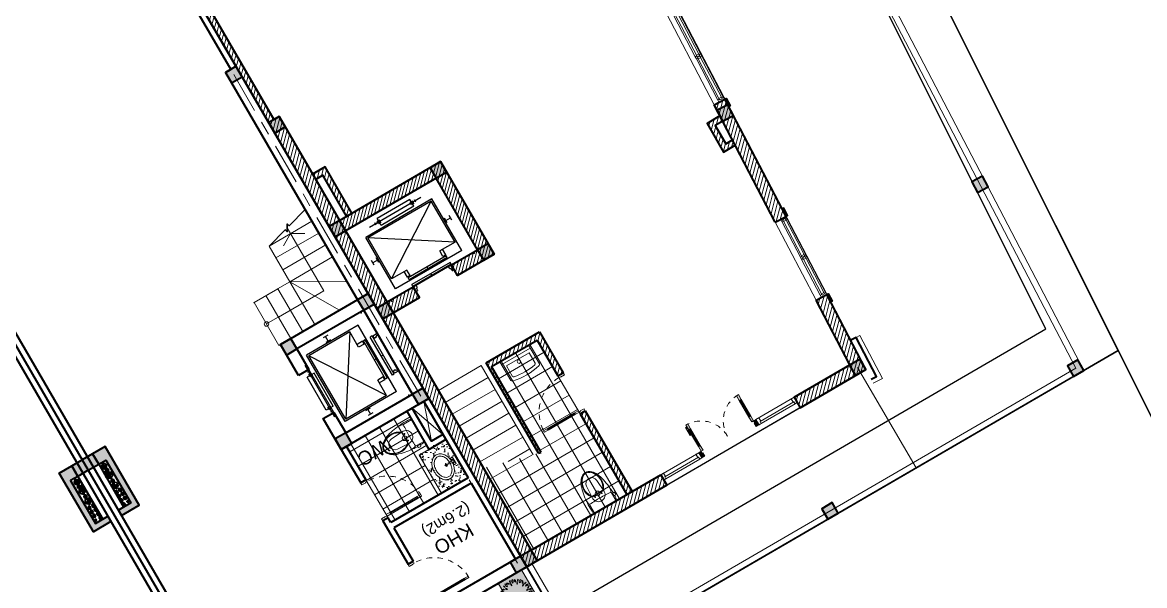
# Model space of a CAD drawing. Header units: millimetres. Extents: x 567980 to 569372, y 2065777 to 2066674.
# Drawn here: x 568941.96 to 568962.33, y 2066235.03 to 2066245.25 of the extents above; entities that cross this region are included whole.
import ezdxf
from ezdxf.enums import TextEntityAlignment as Align

# ---------------------------------------------------------------- set-up
doc = ezdxf.new("R2010")
doc.units = ezdxf.units.MM
for name, pattern in [('ACAD_ISO03W100', [30, 12, -18]), ('CENTER', [3, 1.5, -0.5, 0.5, -0.5]), ('CENTER2', [1.125, 0.75, -0.125, 0.125, -0.125]), ('CONTINOUS', [0]), ('DIVIDEX22', [1.25, 0.625, -0.25, 0, -0.125, 0, -0.25]), ('HIDDEN', [0.75, 0.5, -0.25]), ('PHANTOM2', [1.25, 0.625, -0.125, 0.125, -0.125, 0.125, -0.125]), ('PHANTOM3', [1.5, 0.625, -0.125, 0.125, -0.125, 0.125, -0.125, 0.125, -0.125])]:
    doc.linetypes.add(name, pattern=pattern)
for name, color, linetype, lineweight in [('A-CAY', 76, 'Continuous', 13), ('A-COT VACH', 2, 'Continuous', 35), ('A-CUA', 25, 'Continuous', 5), ('A-DIM', 251, 'Continuous', 15), ('A-HATCH', 251, 'Continuous', 5), ('A-NET CAT', 214, 'Continuous', 30), ('A-NET THAY', 125, 'Continuous', 18), ('A-NOI THAT', 44, 'Continuous', 9), ('A-TEXT', 7, 'Continuous', 18), ('A-TRUC', 250, 'CENTER', 5), ('A-TUONG', 255, 'Continuous', 35), ('boDnv', 54, 'Continuous', 25), ('E-NoiThat', 32, 'Continuous', 9), ('N1.1-CN', 4, 'CONTINOUS', 35), ('N1.3-TN', 6, 'CENTER2', 35), ('N1.4-TP', 4, 'PHANTOM2', 35), ('N1.5-TH', 2, 'PHANTOM3', 30), ('N1.6-NM', 3, 'DIVIDEX22', 30), ('N4-OTHER1', 143, 'CONTINOUS', 15)]:
    doc.layers.add(name, color=color, linetype=linetype, lineweight=lineweight)
for name, color, linetype in [('A-NOITHAT', 252, 'Continuous'), ('ChiaLo', 128, 'CENTER'), ('datOlienke', 42, 'Continuous'), ('LoLK', 6, 'Continuous'), ('M-CD', 40, 'ACAD_ISO03W100'), ('M-Control', 170, 'CENTER2'), ('M-RP', 140, 'Continuous'), ('ViaHeS', 32, 'Continuous')]:
    doc.layers.add(name, color=color, linetype=linetype)
doc.styles.add('A1-arial', font='arial.ttf')
doc.styles.add('rms', font='romans.shx', dxfattribs={"width": 0.7, "bigfont": 'vns.shx'})
doc.linetypes.add('ADL', pattern='A,0.125,-0.15,["++",rms,S=0.5,R=0,X=0,Y=-0.2245],-1.35,1.125', length=2.75)
pattern_1 = [(45, (-145477.46, 881910), (-39.7747564, 39.7747564), [])]

# ---------------------------------------------------------------- blocks, each defined once
blk = doc.blocks.new('NEN')
at = {"layer": 'boDnv', "color": 10, "linetype": 'ADL', "ltscale": 0.25}
blk.add_lwpolyline([(263.053, -132.006), (256.939, -119.782), (251.208, -118.07), (145.657, -179.397), (154.7, -194.961)], close=True, dxfattribs=at)
at = {"layer": 'ChiaLo', "ltscale": 5}
for points in [[(254.637, -138.052), (244.589, -120.759)], [(249.449, -141.066), (239.401, -123.774)], [(264.367, -132.399), (154.337, -196.328)]]:
    blk.add_lwpolyline(points, dxfattribs=at)
at = {"layer": 'datOlienke'}
blk.add_lwpolyline([(264.367, -132.399), (257.64, -118.948), (251.08, -116.988), (144.29, -179.035), (154.337, -196.328)], close=True, dxfattribs=at)
at = {"layer": 'LoLK'}
for points in [[(257.64, -118.948), (251.08, -116.988), (244.589, -120.759), (254.637, -138.052), (264.367, -132.399)], [(244.589, -120.759), (239.401, -123.774), (249.449, -141.066), (254.637, -138.052)], [(239.401, -123.774), (234.213, -126.788), (244.261, -144.081), (249.449, -141.066)]]:
    blk.add_lwpolyline(points, close=True, dxfattribs=at)
at = {"layer": 'ViaHeS'}
blk.add_lwpolyline([(271.249, -157.314), (273.336, -150.33), (257.64, -118.948), (251.08, -116.988), (144.29, -179.035), (131.629, -157.245), (122.062, -154.713), (31.359, -207.484), (28.737, -214.7), (38.583, -241.923, 0.256594), (53.045, -254.642, -0.085173), (69.006, -261.184, 0.265195), (88.812, -261.986, 0.012088), (130.425, -239.135)], format="xyb", close=True, dxfattribs=at)
blk.add_lwpolyline([(266.608, -136.879), (264.367, -132.399), (154.337, -196.328), (156.849, -200.651)], close=True, dxfattribs=at)
blk = doc.blocks.new('NEN B')
at = {"layer": 'datOlienke'}
blk.add_lwpolyline([(6.567, 25), (7.507, 40.01), (2.82, 45), (-120.687, 45), (-120.687, 25)], close=True, dxfattribs=at)
at = {"layer": 'LoLK'}
for points in [[(-10.687, 45), (-16.687, 45), (-16.687, 25), (-10.687, 25)], [(-4.687, 45), (-10.687, 45), (-10.687, 25), (-4.687, 25)], [(7.507, 40.01), (2.82, 45), (-4.687, 45), (-4.687, 25), (6.567, 25)]]:
    blk.add_lwpolyline(points, close=True, dxfattribs=at)
blk = doc.blocks.new('phao cua chinh mb a1')
at = {"layer": 'A-TUONG'}
blk.add_lwpolyline([(0, 0), (0, -30), (-150, -30), (-150, 0)], dxfattribs=at)
blk = doc.blocks.new('*U419')
at = {"layer": 'A-CUA', "color": 32}
for points in [[(60, -40), (45, -40), (45, -10), (0, -10), (0, -40), (0, -40), (0, -90), (0, -90), (0, -120), (45, -120), (45, -90), (60, -90)], [(30, -90), (60, -90), (60, -40), (30, -40)], [(900, -90), (870, -90), (870, -40), (900, -40)], [(930, -90), (915, -90), (915, -40), (930, -40), (930, -10), (885, -10), (885, -40), (900, -40), (900, -90), (885, -90), (885, -120), (930, -120)], [(915, -90), (945, -90), (945, -40), (915, -40)], [(1785, -90), (1755, -90), (1755, -40), (1785, -40)], [(1815, -90), (1800, -90), (1800, -40), (1815, -40), (1815, -10), (1770, -10), (1770, -40), (1785, -40), (1785, -90), (1770, -90), (1770, -120), (1815, -120)], [(1800, -90), (1830, -90), (1830, -40), (1800, -40)], [(2640, -40), (2655, -40), (2655, -10), (2700, -10), (2700, -40), (2700, -40), (2700, -90), (2700, -90), (2700, -120), (2655, -120), (2655, -90), (2640, -90)], [(2670, -90), (2640, -90), (2640, -40), (2670, -40)]]:
    blk.add_lwpolyline(points, close=True, dxfattribs=at)
at = {"layer": 'A-CUA', "color": 37, "lineweight": -2}
for points in [[(45, -10), (885, -10), (885, -40), (45, -40)], [(45, -90), (885, -90), (885, -120), (45, -120)], [(930, -10), (1770, -10), (1770, -40), (930, -40)], [(1770, -90), (930, -90), (930, -120), (1770, -120)], [(2655, -10), (1815, -10), (1815, -40), (2655, -40)], [(2655, -90), (1815, -90), (1815, -120), (2655, -120)]]:
    blk.add_lwpolyline(points, close=True, dxfattribs=at)
blk = doc.blocks.new('*U308')
h = blk.add_hatch(color=254)
h.dxf.hatch_style = 1
h.paths.add_polyline_path([(22, 345), (22, 514), (50, 514), (50, 486), (27, 486), (27, 345)])
h = blk.add_hatch(color=253)
h.dxf.hatch_style = 1
h.paths.add_polyline_path([(50, 450), (90, 450), (90, 550), (50, 550)])
h.paths.add_polyline_path([(50, 100), (90, 100), (90, 0), (50, 0)])
h = blk.add_hatch(color=254)
h.dxf.hatch_style = 1
h.paths.add_polyline_path([(50, 450), (90, 450), (90, 100), (50, 100)])
h = blk.add_hatch(color=253)
h.dxf.hatch_style = 1
h.paths.add_polyline_path([(1150, 100), (1110, 100), (1110, 0), (1150, 0)])
h.paths.add_polyline_path([(1150, 450), (1110, 450), (1110, 550), (1150, 550)])
h = blk.add_hatch(color=254)
h.dxf.hatch_style = 1
h.paths.add_polyline_path([(1110, 450), (1150, 450), (1150, 100), (1110, 100)])
h = blk.add_hatch(color=253)
h.dxf.hatch_style = 1
h.paths.add_polyline_path([(0, 0), (50, 0), (50, -40), (60, -40), (60, -110), (0, -110)])
h = blk.add_hatch(color=253)
h.dxf.hatch_style = 1
h.paths.add_polyline_path([(1200, 0), (1150, 0), (1150, -40), (1140, -40), (1140, -110), (1200, -110)])
at = {"linetype": 'Continuous'}
blk.add_line((70, 100), (70, 450), dxfattribs=at)
for p, q in [((90, 450), (90, 100)), ((1110, 450), (1110, 100)), ((1130, 100), (1130, 450))]:
    blk.add_line(p, q)
for points in [[(22, 345), (22, 514), (50, 514), (50, 486), (27, 486), (27, 345)], [(50, 450), (90, 450), (90, 100), (50, 100)], [(1110, 450), (1150, 450), (1150, 100), (1110, 100)], [(0, 0), (50, 0), (50, -40), (60, -40), (60, -110), (0, -110)], [(1200, 0), (1150, 0), (1150, -40), (1140, -40), (1140, -110), (1200, -110)]]:
    blk.add_lwpolyline(points, close=True)
for points in [[(50, 450), (90, 450), (90, 550), (50, 550), (50, 450)], [(50, 453), (50, 100)], [(1150, 450), (1110, 450), (1110, 550), (1150, 550), (1150, 450)], [(1150, 453), (1150, 100)], [(50, 100), (90, 100), (90, 0), (50, 0), (50, 100)], [(1150, 100), (1110, 100), (1110, 0), (1150, 0), (1150, 100)]]:
    blk.add_lwpolyline(points)
at = {"linetype": 'HIDDEN', "ltscale": 30}
for points in [[(600, 0, 0.414214), (50, 550, 0.414214)], [(600, 0, -0.414214), (1150, 550, -0.414214)]]:
    blk.add_lwpolyline(points, format="xyb", dxfattribs=at)
blk = doc.blocks.new('cot 220')
at = {"layer": 'A-COT VACH'}
h = blk.add_hatch(color=256, dxfattribs=at)
h.dxf.hatch_style = 1
h.paths.add_polyline_path([(110, 110), (-110, 110), (-110, -110), (110, -110)])
blk.add_lwpolyline([(-110, -110), (110, -110), (110, 110), (-110, 110)], close=True, dxfattribs=at)
blk = doc.blocks.new('AP11B2')
at = {"layer": 'A-NOITHAT'}
for p, q in [((360, 1492), (-360, 1492)), ((-360, 1342), (-360, 1492)), ((360, 1342), (360, 1492)), ((-725, 166), (-725, 1292)), ((725, 1292), (-725, 1292)), ((558, 1417), (-568, 1417)), ((-435, 1392), (-435, 1442)), ((-385, 1392), (-385, 1442)), ((-335, 1442), (-385, 1442)), ((-335, 1392), (-385, 1392)), ((360, 1342), (-360, 1342)), ((-335, 1392), (-335, 1442)), ((385, 1442), (335, 1442)), ((335, 1392), (335, 1442)), ((385, 1392), (335, 1392)), ((385, 1392), (385, 1442)), ((435, 1392), (435, 1442)), ((725, 166), (725, 1292)), ((-695, 366), (-695, 1262)), ((695, 1262), (-695, 1262)), ((695, 366), (-695, 1262)), ((-695, 366), (695, 1262)), ((695, 366), (695, 1262)), ((-850, 757), (-850, 857)), ((-750, 757), (-750, 857)), ((750, 757), (750, 857)), ((850, 757), (850, 857)), ((-750, 807), (-850, 807)), ((750, 807), (850, 807)), ((-360, 366), (-695, 366)), ((-420, 246), (-420, 366)), ((-360, 246), (-420, 246)), ((417, 226), (-417, 226)), ((-417, 186), (-417, 226)), ((-360, 246), (-360, 366)), ((0, 186), (0, 226)), ((695, 366), (360, 366)), ((360, 246), (360, 366)), ((420, 246), (360, 246)), ((417, 186), (417, 226)), ((420, 246), (420, 366)), ((725, 166), (-725, 166)), ((417, 186), (-417, 186)), ((417, 79), (-417, 79)), ((-417, 39), (-417, 79)), ((417, 39), (-417, 39)), ((-407, -67), (-407, 25)), ((-367, 25), (-407, 25)), ((-357, -15), (-357, 15)), ((0, 39), (0, 79)), ((357, -15), (357, 15)), ((407, 25), (367, 25)), ((407, -67), (407, 25)), ((417, 39), (417, 79)), ((-387, -77), (-397, -77)), ((-377, -67), (-377, -25)), ((-367, -25), (-377, -25)), ((377, -25), (367, -25)), ((377, -67), (377, -25)), ((397, -77), (387, -77))]:
    blk.add_line(p, q, dxfattribs=at)
for centre, start, end in [((-367, 15), 0, 90), ((367, 15), 90, 180), ((-397, -67), 180, 270), ((-387, -67), 270, 0), ((-367, -15), 270, 0), ((367, -15), 180, 270), ((387, -67), 180, 270), ((397, -67), 270, 0)]:
    blk.add_arc(centre, 10, start, end, dxfattribs=at)
for p in [(-900, 0), (900, 0)]:
    blk.add_point(p, dxfattribs=at)
blk = doc.blocks.new('thang may')
at = {"layer": 'A-HATCH'}
h = blk.add_hatch(dxfattribs=at)
h.set_pattern_fill('ANSI31', color=256, scale=450)
h.set_pattern_definition(pattern_1)
h.paths.add_polyline_path([(0, 0), (-2120, 0), (-2120, 1940), (-1350, 1940), (-1350, 1720), (-1900, 1720), (-1900, 220), (0, 220)])
h = blk.add_hatch(dxfattribs=at)
h.set_pattern_fill('ANSI31', color=256, scale=450)
h.set_pattern_definition(pattern_1)
edge = h.paths.add_edge_path()
edge.add_line((0, 1720), (0, 1940))
edge.add_line((0, 1940), (-550, 1940))
edge.add_line((-550, 1940), (-550, 1720))
edge.add_line((-550, 1720), (0, 1720))
at = {"layer": 'A-NET THAY'}
blk.add_line((-1350, 1720), (-550, 1720), dxfattribs=at)
at = {"layer": 'A-TUONG'}
blk.add_lwpolyline([(0, 0), (-2120, 0), (-2120, 1940), (-1350, 1940), (-1350, 1720), (-1900, 1720), (-1900, 220), (0, 220)], close=True, dxfattribs=at)
blk.add_lwpolyline([(0, 1720), (0, 1940), (-550, 1940), (-550, 1720), (0, 1720)], dxfattribs=at)
at = {"layer": 'E-NoiThat', "xscale": 0.9583333333333351, "yscale": 0.9583333333333351, "zscale": 0.9583333333333351, "rotation": 180}
blk.add_blockref('AP11B2', (-950, 1744), dxfattribs=at)
blk = doc.blocks.new('xi')
for p, q in [((31751, -119432), (31751, -119586)), ((31977, -119418), (31763, -119418)), ((31977, -119418), (32191, -119418)), ((32202, -119432), (32202, -119586)), ((32234, -119513), (32202, -119517)), ((32215, -119526), (32202, -119526)), ((32215, -119516), (32215, -119571)), ((31855, -119684), (31870, -119914)), ((31858, -119700), (31867, -119700)), ((31879, -119691), (32075, -119691)), ((31900, -119663), (31900, -119691)), ((31902, -119661), (31912, -119661)), ((31914, -119663), (31914, -119691)), ((31914, -119678), (31927, -119678)), ((31929, -119680), (31929, -119691)), ((32025, -119680), (32025, -119691)), ((32040, -119678), (32027, -119678)), ((32040, -119663), (32040, -119691)), ((32052, -119661), (32042, -119661)), ((32054, -119663), (32054, -119691)), ((32098, -119684), (32083, -119914)), ((32096, -119700), (32087, -119700)), ((32215, -119563), (32202, -119563)), ((32234, -119573), (32202, -119569)), ((32256, -119534), (32256, -119553))]:
    blk.add_line(p, q)
blk.add_circle((31977, -119703), 42.5)
for points in [[(31726, -119541), (31726, -119510), (31728, -119478), (31732, -119447)], [(31732, -119447), (31733, -119431), (31746, -119418), (31763, -119418)], [(31751, -119432), (31751, -119424), (31758, -119418), (31766, -119418)], [(32187, -119418), (32195, -119418), (32202, -119424), (32202, -119432)], [(32191, -119418), (32207, -119418), (32220, -119431), (32221, -119447)], [(32221, -119447), (32224, -119469), (32226, -119492), (32226, -119514)], [(31732, -119673), (31727, -119629), (31725, -119585), (31726, -119541)], [(31790, -119971), (31759, -119874), (31740, -119774), (31732, -119673)], [(31735, -119709), (31735, -119679), (31738, -119650), (31744, -119622)], [(31744, -119622), (31747, -119614), (31752, -119607), (31758, -119601)], [(31758, -119601), (31754, -119597), (31751, -119592), (31751, -119586)], [(31977, -119611), (31904, -119610), (31831, -119607), (31758, -119601)], [(31801, -119805), (31810, -119769), (31827, -119734), (31850, -119704)], [(31820, -119788), (31832, -119754), (31849, -119723), (31871, -119695)], [(31850, -119704), (31852, -119701), (31854, -119700), (31858, -119700)], [(31871, -119695), (31873, -119692), (31875, -119691), (31879, -119691)], [(31900, -119663), (31900, -119662), (31901, -119661), (31902, -119661)], [(31912, -119661), (31913, -119661), (31914, -119662), (31914, -119663)], [(31927, -119678), (31928, -119678), (31929, -119679), (31929, -119680)], [(32195, -119601), (32122, -119607), (32050, -119610), (31977, -119611)], [(32025, -119680), (32025, -119679), (32026, -119678), (32027, -119678)], [(32040, -119663), (32040, -119662), (32041, -119661), (32042, -119661)], [(32052, -119661), (32053, -119661), (32054, -119662), (32054, -119663)], [(32075, -119691), (32078, -119691), (32081, -119692), (32083, -119695)], [(32083, -119695), (32104, -119723), (32122, -119754), (32134, -119788)], [(32096, -119700), (32099, -119700), (32102, -119701), (32104, -119704)], [(32104, -119704), (32127, -119734), (32143, -119769), (32152, -119805)], [(32221, -119673), (32214, -119774), (32194, -119874), (32163, -119971)], [(32202, -119586), (32202, -119592), (32199, -119597), (32195, -119601)], [(32195, -119601), (32201, -119607), (32206, -119614), (32209, -119622)], [(32209, -119622), (32215, -119650), (32218, -119679), (32218, -119709)], [(32228, -119573), (32227, -119606), (32225, -119639), (32221, -119673)], [(31797, -119926), (31789, -119886), (31790, -119845), (31801, -119805)], [(31899, -120097), (31831, -120035), (31796, -119943), (31805, -119851)], [(31882, -120098), (31839, -120049), (31809, -119990), (31797, -119926)], [(31805, -119851), (31807, -119829), (31812, -119808), (31820, -119788)], [(31977, -120018), (31919, -120018), (31872, -119972), (31870, -119914)], [(32083, -119914), (32082, -119972), (32034, -120018), (31977, -120018)], [(32148, -119851), (32158, -119943), (32123, -120035), (32054, -120097)], [(32157, -119926), (32144, -119990), (32115, -120049), (32071, -120098)], [(32134, -119788), (32141, -119808), (32146, -119829), (32148, -119851)], [(32152, -119805), (32163, -119845), (32165, -119886), (32157, -119926)], [(31803, -120001), (31798, -119992), (31793, -119981), (31790, -119971)], [(31868, -120091), (31842, -120065), (31820, -120035), (31803, -120001)], [(31977, -120138), (31936, -120138), (31896, -120121), (31868, -120091)], [(32054, -120097), (32010, -120138), (31943, -120138), (31899, -120097)], [(32085, -120091), (32057, -120121), (32018, -120138), (31977, -120138)], [(32151, -120001), (32134, -120035), (32112, -120065), (32085, -120091)], [(32163, -119971), (32160, -119981), (32156, -119992), (32151, -120001)]]:
    blk.add_open_spline(points, degree=3)
for points in [[(32234, -119513), (32245, -119512), (32256, -119521), (32256, -119533), (32256, -119534), (32256, -119534), (32256, -119534)], [(31855, -119684), (31847, -119617), (31896, -119556), (31963, -119549), (31968, -119548), (31972, -119548), (31977, -119548)], [(31977, -119548), (32044, -119548), (32099, -119603), (32099, -119670), (32099, -119675), (32099, -119679), (32098, -119684)], [(32256, -119553), (32256, -119564), (32246, -119574), (32234, -119574), (32234, -119574), (32234, -119574), (32234, -119573)], [(32071, -120098), (32024, -120150), (31944, -120154), (31892, -120107), (31888, -120104), (31885, -120101), (31882, -120098)]]:
    blk.add_open_spline(points, degree=3, knots=[0, 0, 0, 0, 1, 1, 1, 2, 2, 2, 2])
blk = doc.blocks.new('A$C309909F8')
at = {"linetype": 'Continuous'}
for p, q in [((0, 0), (0, 393)), ((62, 125), (62, 345)), ((537, 125), (537, 345)), ((600, 0), (600, 393)), ((600, 62), (0, 62)), ((537, 125), (62, 125)), ((600, 0), (0, 0))]:
    blk.add_line(p, q, dxfattribs=at)
blk.add_circle((300, 172), 32.5, dxfattribs=at)
for centre, radius, start, end in [((25, 393), 25, 103.0639, 180), ((300, -792), 1242, 76.9429, 103.0639), ((575, 393), 25, 0, 76.9429), ((85, 345), 22.5, 100.7136, 180), ((300, -792), 1179, 79.2936, 100.7136), ((515, 345), 22.5, 0, 79.2936)]:
    blk.add_arc(centre, radius, start, end, dxfattribs=at)
blk = doc.blocks.new('*U420')
blk.add_line((100, -70), (867, -70))
for points in [[(-147, 0), (-147, -60), (-40, -60), (-40, -50), (0, -50), (0, 0)], [(0, -50), (967, -50), (967, -90), (0, -90)], [(100, -50), (100, -90), (867, -90), (867, -50)], [(-147, -1067), (-147, -1007), (-40, -1007), (-40, -1017), (0, -1017), (0, -1067)]]:
    blk.add_lwpolyline(points, close=True)
at = {"linetype": 'HIDDEN'}
blk.add_arc((0, -50), 967, 270, 0, dxfattribs=at)
blk = doc.blocks.new('*U405')
at = {"layer": 'A-CUA', "color": 32}
for points in [[(60, -40), (45, -40), (45, -10), (0, -10), (0, -40), (0, -40), (0, -90), (0, -90), (0, -120), (45, -120), (45, -90), (60, -90)], [(30, -90), (60, -90), (60, -40), (30, -40)], [(792, -90), (762, -90), (762, -40), (792, -40)], [(822, -90), (807, -90), (807, -40), (822, -40), (822, -10), (777, -10), (777, -40), (792, -40), (792, -90), (777, -90), (777, -120), (822, -120)], [(807, -90), (837, -90), (837, -40), (807, -40)], [(1540, -40), (1555, -40), (1555, -10), (1600, -10), (1600, -40), (1600, -40), (1600, -90), (1600, -90), (1600, -120), (1555, -120), (1555, -90), (1540, -90)], [(1570, -90), (1540, -90), (1540, -40), (1570, -40)]]:
    blk.add_lwpolyline(points, close=True, dxfattribs=at)
at = {"layer": 'A-CUA', "color": 37, "lineweight": -2}
for points in [[(45, -10), (777, -10), (777, -40), (45, -40)], [(45, -90), (777, -90), (777, -120), (45, -120)], [(1555, -10), (822, -10), (822, -40), (1555, -40)], [(1555, -90), (822, -90), (822, -120), (1555, -120)]]:
    blk.add_lwpolyline(points, close=True, dxfattribs=at)
blk = doc.blocks.new('*U295')
at = {"ltscale": 10}
for p, q in [((800, 0), (0, 0)), ((755, -70), (45, -70)), ((755, -110), (45, -110))]:
    blk.add_line(p, q, dxfattribs=at)
for points in [[(0, -110), (45, -110), (45, -70), (60, -70), (60, 0), (0, 0)], [(800, -110), (755, -110), (755, -70), (740, -70), (740, 0), (800, 0)]]:
    blk.add_lwpolyline(points, close=True, dxfattribs=at)
blk = doc.blocks.new('cot gia md a1')
at = {"layer": 'A-NET THAY'}
blk.add_lwpolyline([(880, 0), (880, -190), (0, -190), (0, -110)], dxfattribs=at)
at = {"layer": 'A-TUONG'}
blk.add_lwpolyline([(800, 0), (800, -110), (0, -110), (0, 0)], dxfattribs=at)
blk = doc.blocks.new('T1 T5')
at = {"layer": 'A-HATCH'}
h = blk.add_hatch(dxfattribs=at)
h.set_pattern_fill('ANSI31', color=256, scale=0.5)
h.set_pattern_definition([(45, (-235.16301, 262.5), (-0.044194174, 0.044194174), [])])
h.paths.add_polyline_path([(6.059, -16.78), (5.332, -16.78), (4.754, -16.186), (4.596, -16.34), (5.239, -17), (6.059, -17)])
h.paths.add_polyline_path([(10.534, -2), (7.594, -2), (7.594, -2.22), (10.314, -2.22), (10.314, -11.32), (10.424, -11.32), (10.424, -16.78), (9.659, -16.78), (9.659, -17), (9.934, -17), (9.934, -17.11), (10.534, -17.11), (10.534, -17)])
h.paths.add_polyline_path([(3.134, -13.033), (2.915, -13.023), (2.846, -14.54), (3.481, -15.193), (3.638, -15.039), (3.07, -14.455)])
h.paths.add_polyline_path([(3.261, -10.236), (3.041, -10.226), (2.987, -11.425), (3.207, -11.435)])
h.paths.add_polyline_path([(3.491, -5.141), (3.272, -5.131), (3.163, -7.529), (3.383, -7.539)])
h.paths.add_polyline_path([(3.664, -6.71), (3.42, -6.71), (3.415, -6.82), (3.554, -6.82), (3.554, -7.2), (3.398, -7.2), (3.393, -7.31), (3.664, -7.31)])
h.paths.add_polyline_path([(3.623, -2.22), (4.794, -2.22), (4.794, -2), (3.413, -2), (3.344, -3.533), (3.564, -3.543)])
h.paths.add_polyline_path([(8.304, -2.22), (8.194, -2.22), (8.194, -3.91), (8.304, -3.91)], flags=17)
h.paths.add_polyline_path([(8.304, -4.71), (8.194, -4.71), (8.194, -5.57), (9.313, -5.57), (9.313, -3.673), (9.263, -3.659), (9.263, -5.46), (8.304, -5.46)], flags=17)
h.paths.add_polyline_path([(10.164, -9.14), (10.054, -9.14), (10.054, -10.11), (10.314, -10.11), (10.314, -10), (10.164, -10)], flags=17)
at = {"layer": 'A-HATCH', "ltscale": 100}
h = blk.add_hatch(dxfattribs=at)
h.set_pattern_fill('_USER', color=256, scale=0.3, double=1, pattern_type=0)
h.set_pattern_definition([(0, (-235.163, 262.5), (0, 0.3), []), (90, (-235.163, 262.5), (-0.3, 2e-17), [])])
h.paths.add_polyline_path([(9.263, -3.659), (9.815, -3.807), (9.828, -3.759), (9.899, -3.881), (9.912, -3.833), (10.314, -3.941), (10.314, -2.22), (8.304, -2.22), (8.304, -3.91), (8.304, -4.71), (8.304, -5.46), (9.263, -5.46)])
at = {"layer": 'A-NET THAY', "ltscale": 100}
blk.add_line((7.594, -2), (4.794, -2), dxfattribs=at)
at = {"layer": 'A-NET THAY'}
for p, q in [((3.272, -5.131), (3.344, -3.533)), ((3.491, -5.141), (3.564, -3.543)), ((9.413, -3.699), (9.413, -5.57)), ((9.863, -3.82), (9.413, -3.82)), ((8.304, -4.71), (8.304, -3.91)), ((10.313, -4.07), (9.413, -4.07)), ((10.315, -3.941), (10.313, -5.57)), ((10.313, -4.32), (9.413, -4.32)), ((10.313, -4.57), (9.413, -4.57)), ((10.313, -4.82), (9.413, -4.82)), ((10.313, -5.07), (9.413, -5.07)), ((10.313, -5.32), (9.413, -5.32)), ((10.313, -5.57), (9.413, -5.57)), ((3.041, -10.226), (3.163, -7.529)), ((3.261, -10.236), (3.383, -7.539))]:
    blk.add_line(p, q, dxfattribs=at)
blk.add_lwpolyline([(10.534, 0), (0, 0), (-0.688, -15.209), (4.085, -20.117), (10.534, -20.005)], close=True, dxfattribs=at)
blk.add_lwpolyline([(10.424, -2), (10.424, -0.11), (0.105, -0.11), (-0.576, -15.167), (4.131, -20.006), (10.424, -19.897), (10.424, -17.11)], dxfattribs=at)
at = {"layer": 'A-TRUC', "ltscale": 2000}
blk.add_line((3.524, 0), (3.524, -2.11), dxfattribs=at)
at = {"layer": 'A-TUONG'}
for p, q in [((4.794, -2.22), (4.794, -2)), ((7.594, -2.22), (7.594, -2)), ((7.594, -2), (10.534, -2)), ((8.194, -3.91), (8.194, -2.22)), ((8.304, -3.91), (8.304, -2.22)), ((3.564, -3.543), (3.344, -3.533)), ((9.263, -3.659), (9.263, -5.46)), ((9.313, -3.673), (9.263, -3.659)), ((9.313, -3.673), (9.313, -5.57)), ((8.304, -3.91), (8.194, -3.91)), ((8.194, -5.57), (8.194, -4.71)), ((8.304, -4.71), (8.194, -4.71)), ((8.304, -5.46), (8.304, -4.71)), ((3.491, -5.141), (3.272, -5.131)), ((9.263, -5.46), (8.304, -5.46)), ((9.313, -5.57), (8.194, -5.57)), ((3.383, -7.539), (3.163, -7.529)), ((8.304, -9.14), (8.194, -9.14)), ((8.304, -9.14), (8.194, -9.14)), ((8.304, -9.14), (8.194, -9.14)), ((8.304, -9.14), (8.194, -9.14))]:
    blk.add_line(p, q, dxfattribs=at)
for points in [[(4.794, -2), (3.413, -2), (3.344, -3.533)], [(10.534, -2), (10.534, -17)], [(4.794, -2.22), (3.623, -2.22), (3.564, -3.543)], [(9.659, -16.78), (10.424, -16.78), (10.424, -11.32), (10.314, -11.32), (10.314, -2.22), (7.594, -2.22)], [(3.272, -5.131), (3.163, -7.529)], [(3.491, -5.141), (3.383, -7.539)], [(3.393, -7.31), (3.664, -7.31), (3.664, -6.71), (3.42, -6.71)], [(3.398, -7.2), (3.554, -7.2), (3.554, -6.82), (3.415, -6.82)], [(10.054, -9.14), (10.054, -10.11), (10.314, -10.11)], [(10.164, -9.14), (10.164, -10), (10.314, -10)]]:
    blk.add_lwpolyline(points, dxfattribs=at)
at = {"layer": 'Defpoints'}
blk.add_lwpolyline([(10.534, -17), (5.239, -17), (2.846, -14.54), (3.413, -2), (10.534, -2)], close=True, dxfattribs=at)
at = {"layer": 'A-COT VACH', "xscale": 0.001, "yscale": 0.001, "zscale": 0.001}
for p, rotation in [((0.11, -0.11), 180), ((5.267, -0.11), 180), ((-0.065, -3.866), 177.4105234100756), ((3.283, -7.31), 357.4105234100836)]:
    blk.add_blockref('cot 220', p, dxfattribs=dict(at, rotation=rotation))
for p in [(3.524, -2.11), (10.424, -2.11), (8.304, -7.31), (10.424, -7.31), (8.304, -9.03), (10.424, -9.03), (10.424, -11.21)]:
    blk.add_blockref('cot 220', p, dxfattribs=at)
at = {"layer": 'A-CUA'}
for name, p, xscale, yscale, zscale, rotation in [('*U295', (4.794, -2.22), -0.001, 0.001, 0.001, 180), ('*U308', (6.794, -2.22), 0.001, 0.001, 0.001, 180), ('*U295', (7.594, -2.22), 0.001, 0.001, 0.001, 180), ('*U405', (3.262, -5.131), 0.000999999999999999, 0.000999999999999999, 0.000999999999999999, 87.41052341007939), ('*U419', (3.041, -10.226), 0.000999999999999999, 0.000999999999999999, 0.000999999999999999, 87.41052341007939)]:
    blk.add_blockref(name, p, dxfattribs=dict(at, xscale=xscale, yscale=yscale, zscale=zscale, rotation=rotation))
at = {"layer": 'A-CUA', "extrusion": (0, 0, -1), "xscale": -0.0007500000000000002, "yscale": 0.0007500000000000002, "zscale": -0.0007500000000000002}
blk.add_blockref('*U420', (-8.304, -3.91), dxfattribs=at)
at = {"layer": 'A-NET THAY', "yscale": 0.001, "zscale": 0.001}
for name, p, xscale, rotation in [('cot gia md a1', (3.386, -2.599), -0.001, 267.4105234100787), ('phao cua chinh mb a1', (3.344, -3.533), 0.001, 267.4105234100739), ('phao cua chinh mb a1', (3.272, -5.131), -0.001, 267.410523410079), ('phao cua chinh mb a1', (3.163, -7.529), 0.001, 267.4105234100739)]:
    blk.add_blockref(name, p, dxfattribs=dict(at, xscale=xscale, rotation=rotation))
at = {"layer": 'A-NOI THAT', "xscale": -0.001, "yscale": 0.001, "zscale": 0.001}
for name, p in [('xi', (40.731, 117.198)), ('A$C309909F8', (9.084, -5.46))]:
    blk.add_blockref(name, p, dxfattribs=at)
at = {"layer": 'A-TUONG', "xscale": 0.001, "yscale": 0.001, "zscale": 0.001}
blk.add_blockref('thang may', (10.314, -9.14), dxfattribs=at)
blk = doc.blocks.new('*U307')
blk.add_line((70, -100), (70, -867))
for points in [[(0, 147), (60, 147), (60, 40), (50, 40), (50, 0), (0, 0)], [(1067, 147), (1007, 147), (1007, 40), (1017, 40), (1017, 0), (1067, 0)], [(50, 0), (50, -967), (90, -967), (90, 0)], [(50, -100), (90, -100), (90, -867), (50, -867)]]:
    blk.add_lwpolyline(points, close=True)
at = {"linetype": 'HIDDEN'}
blk.add_arc((50, 0), 967, 270, 0, dxfattribs=at)
blk = doc.blocks.new('*U306')
blk.add_line((70, -100), (70, -867))
for points in [[(0, 147), (60, 147), (60, 40), (50, 40), (50, 0), (0, 0)], [(1067, 147), (1007, 147), (1007, 40), (1017, 40), (1017, 0), (1067, 0)], [(50, 0), (50, -967), (90, -967), (90, 0)], [(50, -100), (90, -100), (90, -867), (50, -867)]]:
    blk.add_lwpolyline(points, close=True)
at = {"linetype": 'HIDDEN'}
blk.add_arc((50, 0), 967, 270, 0, dxfattribs=at)
blk = doc.blocks.new('A$C78CE4EF6')
at = {"linetype": 'Continuous'}
for points in [[(273, 408), (220, 408), (220, 428), (220, 448), (290, 448), (360, 448), (360, 428), (360, 408), (308, 408)], [(323, 438), (258, 438)], [(260, 428), (271, 428)], [(320, 428), (310, 428)], [(255, 282), (290, 282), (326, 282)], [(290, 251), (290, 308)]]:
    blk.add_lwpolyline(points, dxfattribs=at)
blk.add_lwpolyline([(258, 418), (267, 418, -0.385832), (272, 413), (279, 326, 0.270314), (302, 326), (309, 413, -0.385832), (314, 418), (323, 418)], format="xyb", dxfattribs=at)
for points in [[(40, 215, 0.136399), (60, 141, 0.10697), (119, 79, 0.081394), (196, 43, 0.069468), (290, 30, 0.069468), (384, 43, 0.081394), (461, 79, 0.10697), (520, 141, 0.136399), (540, 215, 0.136399), (520, 289, 0.10697), (461, 351, 0.081394), (384, 387, 0.069468), (290, 400, 0.069468), (196, 387, 0.081394), (119, 351, 0.10697), (60, 289, 0.136399)], [(83, 215, 0.136399), (97, 164, 0.10697), (144, 114, 0.081394), (208, 84, 0.069468), (290, 73, 0.069468), (372, 84, 0.081394), (436, 114, 0.10697), (483, 164, 0.136399), (497, 215, 0.136399), (483, 266, 0.10697), (436, 316, 0.081394), (372, 346, 0.069468), (290, 357, 0.069468), (208, 346, 0.081394), (144, 316, 0.10697), (97, 266, 0.136399)]]:
    blk.add_lwpolyline(points, format="xyb", close=True, dxfattribs=at)
for centre, radius in [((240, 428), 20), ((340, 428), 20), ((290, 282), 21.6), ((290, 282), 17.2)]:
    blk.add_circle(centre, radius, dxfattribs=at)
blk = doc.blocks.new('N-ONGDUNG')
at = {"layer": 'N4-OTHER1', "ltscale": 10}
h = blk.add_hatch(dxfattribs=at)
h.set_pattern_fill('ANSI31', color=256, scale=36, angle=-90, style=0)
h.set_pattern_definition([(315, (39548.85, 159241.4585), (3.18198052, 3.18198052), [])])
h.paths.add_polyline_path([(0, 45, -0.414214), (45, 0), (0, 0)])
h.paths.add_polyline_path([(-45, 0, -0.414214), (0, 45), (0, 0, 1)])
h.paths.add_polyline_path([(0, 0), (45, 0, -1)])
at = {"linetype": 'Continuous', "ltscale": 10}
for p, q in [((63, 0), (-63, 0)), ((0, 63), (0, -63))]:
    blk.add_line(p, q, dxfattribs=at)
blk.add_circle((0, 0), 45, dxfattribs=at)
for centre, start, end in [((-23, 0), 0, 180), ((23, 0), 180, 0)]:
    blk.add_arc(centre, 22.5, start, end, dxfattribs=at)
blk = doc.blocks.new('$cc')
h = blk.add_hatch()
h.set_pattern_fill('_USER', color=8, scale=0.05, angle=45, style=0, pattern_type=0)
h.set_pattern_definition([(45, (-200956.024176, 465343.044346), (-0.0353553390593, 0.0353553390593), [])])
edge = h.paths.add_edge_path()
edge.add_arc((-0.19, -0.25), 0.313, -53.1301, 53.1301, ccw=False)
edge.add_arc((0, 0), 0.5, 90, 270, ccw=False)
edge.add_arc((0.19, 0.25), 0.312, 126.8699, 233.1301)
at = {"color": 8}
blk.add_lwpolyline([(0, 0, -0.5), (0, -0.5, -1), (0, 0.5, 0.5), (0, 0, 0.333333), (0, 0, 0.333333)], format="xyb", dxfattribs=at)
blk.add_circle((0, 0), 0.5)
blk = doc.blocks.new('A$C9810a9bf')
at = {"layer": 'M-RP', "ltscale": 200}
for centre, radius in [((-14.75, 0), 14.75), ((-14.75, 0), 4.75), ((17.95, 0), 17.95), ((17.95, 0), 7.95)]:
    blk.add_circle(centre, radius, dxfattribs=at)
blk.add_ellipse((3.2, 0), major_axis=(-32.7, 0), ratio=0.75611402, dxfattribs=at)
at = {"layer": 'M-RP', "ltscale": 200, "xscale": 9.5, "yscale": 9.5, "zscale": 9.5, "rotation": 180}
blk.add_blockref('$cc', (-14.75, 0), dxfattribs=at)
at = {"layer": 'M-RP', "ltscale": 200, "xscale": 15.9, "yscale": 15.9, "zscale": 15.9}
blk.add_blockref('$cc', (17.95, 0), dxfattribs=at)
blk = doc.blocks.new('A$Caa2107e4')
at = {"layer": 'M-Control', "ltscale": 0.03}
for centre, radius in [((-14.75, 0), 14.75), ((-14.75, 0), 4.75), ((17.95, 0), 17.95), ((17.95, 0), 7.95)]:
    blk.add_circle(centre, radius, dxfattribs=at)
blk.add_ellipse((3.2, 0), major_axis=(-32.7, 0), ratio=0.75611402, dxfattribs=at)
at = {"layer": 'M-Control', "ltscale": 0.03, "xscale": 9.5, "yscale": 9.5, "zscale": 9.5, "rotation": 180}
blk.add_blockref('$cc', (-14.75, 0), dxfattribs=at)
at = {"layer": 'M-Control', "ltscale": 0.03, "xscale": 15.9, "yscale": 15.9, "zscale": 15.9}
blk.add_blockref('$cc', (17.95, 0), dxfattribs=at)
blk = doc.blocks.new('truc kt')
at = {"layer": 'A-HATCH'}
h = blk.add_hatch(color=256, dxfattribs=at)
h.dxf.hatch_style = 1
h.paths.add_polyline_path([(110, 1010), (110, 1120), (-260, 1120), (-260, -110), (0, -110), (0, 110), (-150, 110), (-150, 1010)])
at = {"layer": 'A-TUONG'}
for points in [[(110, 1010), (110, 1120), (-260, 1120), (-260, -110), (0, -110), (0, 110), (-150, 110), (-150, 1010), (110, 1010)], [(0, 110), (0, 1010)]]:
    blk.add_lwpolyline(points, dxfattribs=at)
at = {"layer": 'M-CD', "xscale": 34, "yscale": 34, "zscale": 34}
blk.add_blockref('$cc', (-116, 961), dxfattribs=at)
at = {"layer": 'M-RP', "ltscale": 200, "rotation": 90}
for name, p in [('A$C9810a9bf', (-101, 876)), ('A$Caa2107e4', (-101, 876)), ('A$C9810a9bf', (-101, 790)), ('A$Caa2107e4', (-101, 790)), ('A$C9810a9bf', (-26, 961)), ('A$Caa2107e4', (-26, 961)), ('A$C9810a9bf', (-26, 876)), ('A$Caa2107e4', (-26, 876)), ('A$C9810a9bf', (-26, 790)), ('A$Caa2107e4', (-26, 790)), ('A$C9810a9bf', (-101, 705)), ('A$Caa2107e4', (-101, 705)), ('A$C9810a9bf', (-26, 705)), ('A$Caa2107e4', (-26, 705))]:
    blk.add_blockref(name, p, dxfattribs=at)
at = {"layer": 'N1.1-CN', "xscale": 0.4444444444444456, "yscale": 0.4444444444444456, "zscale": 0.4444444444444456, "rotation": 90}
blk.add_blockref('N-ONGDUNG', (-20, 309), dxfattribs=at)
at = {"layer": 'N1.3-TN', "xscale": -1, "rotation": 270}
blk.add_blockref('N-ONGDUNG', (-65, 192), dxfattribs=at)
at = {"layer": 'N1.4-TP', "xscale": 1.222222222222222, "yscale": 1.222222222222222, "zscale": 1.222222222222222, "rotation": 270}
blk.add_blockref('N-ONGDUNG', (-65, 376), dxfattribs=at)
at = {"layer": 'N1.5-TH', "xscale": 0.6666666666666677, "yscale": 0.6666666666666677, "zscale": 0.6666666666666677, "rotation": 90}
for p in [(-65, 495), (-76, 282)]:
    blk.add_blockref('N-ONGDUNG', p, dxfattribs=at)
at = {"layer": 'N1.6-NM', "xscale": -1.222222222222222, "yscale": 1.222222222222222, "zscale": 1.222222222222222, "rotation": 270}
blk.add_blockref('N-ONGDUNG', (-65, 592), dxfattribs=at)
blk = doc.blocks.new('mb-cay40')
at = {"color": 0, "linetype": 'ByBlock'}
for centre, radius, start, end in [((-654, 503), 44.2, 163.4933, 274.4697), ((-693, 471), 44.2, 343.4933, 94.4697), ((-542, 597), 98.1, 183.3189, 263.1904), ((-651, 494), 98.1, 3.3189, 83.1904), ((-620, 357), 75.8, 22.5723, 98.3335), ((-561, 461), 75.8, 202.5723, 278.3335), ((-554, 556), 69.9, 25.4537, 116.6852), ((-522, 648), 69.9, 205.4537, 296.6852), ((-427, 694), 54.1, 146.8151, 244.0193), ((-496, 675), 54.1, 326.8151, 64.0193), ((-390, 597), 66.9, 168.8066, 257.6391), ((-470, 545), 66.9, 348.8066, 77.6391), ((-300, 710), 100, 149.4737, 231.7586), ((-448, 683), 100, 329.4737, 51.7586), ((-231, 779), 98.1, 192.306, 259.6849), ((-344, 662), 98.1, 12.306, 79.6849), ((-148, 638), 79.7, 145.5248, 220.8327), ((-273, 631), 79.7, 325.5248, 40.8327), ((-136, 737), 62.9, 125.4093, 202.7101), ((-231, 764), 62.9, 305.4093, 22.7101), ((16, 684), 137, 133.8117, 194.3077), ((-211, 749), 137, 313.8117, 14.3077), ((113, 711), 137, 163.4642, 212.7906), ((49, 562), 68.8, 103.8914, 198.9039), ((-134, 676), 137, 343.4642, 32.7906), ((-33, 607), 68.8, 283.8914, 18.9039), ((138, 616), 80.6, 104.1004, 168.465), ((40, 710), 80.6, 284.1004, 348.465), ((230, 506), 141, 100.3005, 160.4476), ((72, 692), 141, 280.3005, 340.4476), ((213, 369), 79.6, 86.0282, 161.3698), ((143, 474), 79.6, 266.0282, 341.3698), ((260, 521), 76.9, 122.5817, 207.18), ((150, 551), 76.9, 302.5817, 27.18), ((300, 426), 53.5, 59.9815, 155.6676), ((278, 494), 53.5, 239.9815, 335.6676), ((-767, 152), 75.6, 44.2576, 108.5927), ((-736, 277), 75.6, 224.2576, 288.5927), ((-743, 226), 96, 30.9482, 110.5784), ((-695, 365), 96, 210.9482, 290.5784), ((-787, 176), 111, 280.8762, 345.4479), ((-659, 40), 111, 100.8762, 165.4479), ((-690, -39), 87.4, 54.9745, 151.3792), ((-716, 74), 87.4, 234.9745, 331.3792), ((-680, 301), 102, 69.7201, 135.6489), ((-718, 468), 102, 249.7201, 315.6489), ((-638, 119), 83.9, 60.5095, 129.292), ((-649, 257), 83.9, 240.5095, 309.292), ((159, -75), 77.3, 28.8072, 103.9199), ((208, 37), 77.3, 208.8072, 283.9199), ((243, 141), 78, 58.8748, 131.2135), ((232, 267), 78, 238.8748, 311.2135), ((320, 284), 110, 64.7353, 140.5781), ((282, 453), 110, 244.7353, 320.5781), ((314, -59), 90.4, 71.3712, 141.7535), ((272, 83), 90.4, 251.3712, 321.7535), ((293, 25), 97.6, 29.1952, 106.7189), ((350, 166), 97.6, 209.1952, 286.7189), ((359, 242), 79.1, 90.2529, 173.5221), ((280, 330), 79.1, 270.2529, 353.5221), ((344, 142), 53.6, 28.1981, 112.1918), ((371, 217), 53.6, 208.1981, 292.1918), ((-675, -123), 70, 71.8192, 140.0818), ((-707, -12), 70, 251.8192, 320.0818), ((-557, -163), 78, 113.4753, 203.456), ((-660, -123), 78, 293.4753, 23.456), ((-617, 21), 75, 267.1724, 337.2365), ((-551, -83), 75, 87.1724, 157.2365), ((-605, -147), 107, 271.6328, 352.0268), ((-496, -269), 107, 91.6328, 172.0268), ((-473, -294), 49.3, 76.5419, 193.4774), ((-509, -257), 49.3, 256.5419, 13.4774), ((-342, -221), 95.9, 122.8873, 186.7253), ((-489, -152), 95.9, 302.8873, 6.7253), ((-314, -281), 91.1, 159.117, 230.3606), ((-457, -318), 91.1, 339.117, 50.3606), ((-220, -348), 109, 122.117, 201.7275), ((-379, -297), 109, 302.117, 21.7275), ((-170, -364), 62.5, 129.7475, 206.0709), ((-267, -343), 62.5, 309.7475, 26.0709), ((-133, -236), 75.4, 148.7877, 221.5977), ((-253, -247), 75.4, 328.7877, 41.5977), ((-160, -372), 84.6, 5.3196, 80.419), ((-61, -281), 84.6, 185.3196, 260.419), ((100, -278), 148, 165.2071, 218.3217), ((-159, -332), 148, 345.2071, 38.3217), ((-19, -211), 70.3, 353.65, 74.6514), ((70, -151), 70.3, 173.65, 254.6514), ((110, -276), 64.3, 156.7754, 231.288), ((11, -301), 64.3, 336.7754, 51.288), ((113, -290), 96.7, 38.6962, 106.2415), ((162, -137), 96.7, 218.6962, 286.2415), ((133, -213), 116, 6.5487, 76.8911), ((275, -87), 116, 186.5487, 256.8911), ((243, -118), 50.7, 359.2557, 87.6287), ((296, -68), 50.7, 179.2557, 267.6287)]:
    blk.add_arc(centre, radius, start, end, dxfattribs=at)
blk = doc.blocks.new('*U312')
at = {"layer": 'A-CAY', "xscale": 0.0005000000000000001, "yscale": 0.0005000000000000001, "zscale": 0.0005000000000000001, "rotation": 296.5718179110141}
blk.add_blockref('mb-cay40', (-0.044, -0.134), dxfattribs=at)
blk = doc.blocks.new('*U313')
at = {"layer": 'A-NET THAY', "color": 0, "linetype": 'ByBlock', "lineweight": -2, "transparency": 16777216}
for p in [(0, 0), (0.6, 0), (1.2, 0)]:
    blk.add_blockref('*U312', p, dxfattribs=at)
blk = doc.blocks.new('MBT1 A1')
at = {"layer": 'A-HATCH', "true_color": 0x46cb3a}
h = blk.add_hatch(dxfattribs=at)
h.set_pattern_fill('CROSS', color=95, scale=0.2, angle=-63.4282, double=1)
h.set_pattern_definition([(296.571818, (-410.51707, -66.48982), (0.0670846797, -0.022352757), [0.025, -0.075]), (26.571818, (-410.522656, -66.50659), (0.022352757, 0.0670846797), [0.025, -0.075])])
h.paths.add_polyline_path([(0.6, -0.11), (0.11, -0.11), (0.11, -2), (0.22, -2), (0.6, -2)])
h.paths.add_polyline_path([(5.89, -0.11), (5.4, -0.11), (5.4, -2), (5.89, -2)])
at = {"layer": 'A-HATCH', "ltscale": 100}
h = blk.add_hatch(dxfattribs=at)
h.set_pattern_fill('AR-CONC', color=251, scale=0.03, double=1)
h.set_pattern_definition([(50, (-4959.39346, 138.08166), (0.215178055, -0.0188256405), [0.0225, -0.2475]), (355, (-4959.39346, 138.08166), (-0.0416254, 0.22565764), [0.018, -0.198]), (100.4514445, (-4959.37553, 138.0801), (0.173552654, 0.206831997), [0.019122058, -0.210342634]), (46.1842, (-4959.39346, 138.14166), (0.320172399, -0.049655784), [0.03375, -0.37125]), (96.6356355, (-4959.36678, 138.13752), (0.280398584, 0.29223558), [0.028683103, -0.315514128]), (351.184164, (-4959.39346, 138.14166), (0.280398584, 0.29223558), [0.027, -0.297]), (21, (-4959.36346, 138.12666), (0.1790721156, -0.120785667), [0.0225, -0.2475]), (326, (-4959.36346, 138.12666), (0.0729946, 0.217545014), [0.018, -0.198]), (71.4514447, (-4959.34854, 138.1166), (0.252066713, 0.096759346), [0.019122057, -0.210342634]), (37.5, (-4959.39346, 138.08166), (0.0036479566, 0.0998681561), [0, -0.1956, 0, -0.201, 0, -0.19875]), (7.5, (-4959.39346, 138.08166), (0.0789208612, 0.1183235136), [0, -0.1146, 0, -0.1911, 0, -0.07575]), (327.5, (-4959.46036, 138.08166), (0.1601467309, -0.0067664615), [0, -0.075, 0, -0.234, 0, -0.3105]), (317.5, (-4959.49036, 138.08166), (0.174955851, 0.0300314947), [0, -0.0975, 0, -0.1554, 0, -0.2205])])
h.paths.add_polyline_path([(0.67, -4.75), (0.11, -4.75), (0.109, -4.573), (0.109, -3.93), (0.668, -3.93)])
edge = h.paths.add_edge_path(flags=16)
edge.add_arc((0.31, -4.364), 0.262, 325.4915, 344.1045)
edge.add_arc((0.232, -4.342), 0.343, 344.1045, 360)
edge.add_arc((0.232, -4.342), 0.343, 360, 375.8955)
edge.add_arc((0.31, -4.32), 0.262, 15.8955, 34.5085)
edge.add_arc((0.359, -4.286), 0.203, 34.5085, 58.9314)
edge.add_arc((0.39, -4.235), 0.143, 58.9314, 90)
edge.add_arc((0.39, -4.235), 0.143, 90, 121.0686)
edge.add_arc((0.421, -4.286), 0.203, 121.0686, 145.4915)
edge.add_arc((0.47, -4.32), 0.262, 145.4915, 164.1045)
edge.add_arc((0.548, -4.342), 0.343, 164.1045, 177.0498)
edge.add_line((0.205, -4.324), (0.197, -4.324))
edge.add_line((0.197, -4.324), (0.197, -4.272))
edge.add_line((0.197, -4.272), (0.177, -4.272))
edge.add_line((0.177, -4.272), (0.157, -4.272))
edge.add_line((0.157, -4.272), (0.157, -4.342))
edge.add_line((0.157, -4.342), (0.157, -4.412))
edge.add_line((0.157, -4.412), (0.177, -4.412))
edge.add_line((0.177, -4.412), (0.197, -4.412))
edge.add_line((0.197, -4.412), (0.197, -4.359))
edge.add_line((0.197, -4.359), (0.205, -4.359))
edge.add_arc((0.548, -4.342), 0.343, 182.7871, 195.8955)
edge.add_arc((0.47, -4.364), 0.262, 195.8955, 214.5085)
edge.add_arc((0.421, -4.398), 0.203, 214.5085, 238.9314)
edge.add_arc((0.39, -4.449), 0.143, 238.9314, 270)
edge.add_arc((0.39, -4.449), 0.143, 270, 301.0686)
edge.add_arc((0.359, -4.398), 0.203, 301.0686, 325.4915)
edge = h.paths.add_edge_path(flags=0)
edge.add_arc((0.31, -4.364), 0.219, 325.4915, 344.1045)
edge.add_arc((0.232, -4.342), 0.3, 344.1045, 360)
edge.add_arc((0.232, -4.342), 0.3, 360, 375.8955)
edge.add_arc((0.31, -4.32), 0.219, 15.8955, 34.5085)
edge.add_arc((0.359, -4.286), 0.16, 34.5085, 58.9314)
edge.add_arc((0.39, -4.235), 0.0996, 58.9314, 90)
edge.add_arc((0.39, -4.235), 0.0996, 90, 121.0686)
edge.add_arc((0.421, -4.286), 0.16, 121.0686, 145.4915)
edge.add_arc((0.47, -4.32), 0.219, 145.4915, 164.1045)
edge.add_arc((0.548, -4.342), 0.3, 164.1045, 180)
edge.add_arc((0.548, -4.342), 0.3, 180, 195.8955)
edge.add_arc((0.47, -4.364), 0.219, 195.8955, 214.5085)
edge.add_arc((0.421, -4.398), 0.16, 214.5085, 238.9314)
edge.add_arc((0.39, -4.449), 0.0996, 238.9314, 270)
edge.add_arc((0.39, -4.449), 0.0996, 270, 301.0686)
edge.add_arc((0.359, -4.398), 0.16, 301.0686, 325.4915)
edge = h.paths.add_edge_path(flags=0)
edge.add_arc((0.323, -4.342), 0.0216, 0, 360)
edge = h.paths.add_edge_path(flags=0)
edge.add_arc((0.323, -4.342), 0.0172, 0, 360)
edge = h.paths.add_edge_path(flags=0)
edge.add_arc((0.177, -4.392), 0.02, 0, 120)
edge.add_line((0.167, -4.374), (0.167, -4.309))
edge.add_arc((0.177, -4.292), 0.02, 240, 360)
edge.add_arc((0.177, -4.292), 0.02, 0, 180)
edge.add_arc((0.177, -4.292), 0.02, 180, 240)
edge.add_line((0.167, -4.309), (0.167, -4.374))
edge.add_arc((0.177, -4.392), 0.02, 120, 180)
edge.add_arc((0.177, -4.392), 0.02, 180, 360)
h = blk.add_hatch(dxfattribs=at)
h.set_pattern_fill('_USER', color=251, scale=0.3, double=1, pattern_type=0)
h.set_pattern_definition([(6e-15, (-314.552, -96.80992), (-1e-17, 0.3), []), (90, (-314.552, -96.80992), (-0.3, 0), [])])
h.paths.add_polyline_path([(0.67, -4.73), (0.46, -4.73), (0.46, -5.53), (1.62, -5.53), (1.62, -5.53), (1.73, -5.53), (1.73, -4.84), (1.73, -4.04), (1.73, -3.93), (0.67, -3.93)])
at = {"layer": 'A-NET CAT'}
blk.add_lwpolyline([(1.12, -9.38), (0.717, -9.488), (0.704, -9.439), (0.633, -9.562), (0.62, -9.514), (0.22, -9.621)], dxfattribs=at)
at = {"layer": 'A-NET THAY', "ltscale": 100}
for p, q in [((1.73, -3.12), (1.84, -3.12)), ((1.73, -4.83), (1.73, -4.03)), ((0, -5.53), (1.84, -5.53)), ((1.62, -7.08), (1.62, -6.18)), ((1.12, -8.63), (0.601, -7.73)), ((1.12, -8.63), (1.12, -7.73)), ((1.37, -8.63), (1.37, -7.73)), ((1.62, -8.63), (1.62, -7.73)), ((1.12, -8.63), (0.22, -8.11)), ((1.12, -8.63), (0.22, -8.63)), ((1.12, -8.63), (1.12, -9.38)), ((1.62, -8.63), (1.12, -8.63)), ((1.87, -8.63), (1.37, -8.63)), ((1.12, -8.88), (0.22, -8.88)), ((1.12, -9.13), (0.22, -9.13)), ((1.12, -9.38), (0.22, -9.38))]:
    blk.add_line(p, q, dxfattribs=at)
at = {"layer": 'A-NET THAY', "color": 251, "ltscale": 10}
for p, q in [((1.62, -8.18), (0.67, -8.18)), ((0.67, -9.498), (0.67, -8.18)), ((1.87, -8.18), (0.92, -8.18))]:
    blk.add_line(p, q, dxfattribs=at)
at = {"layer": 'A-NET THAY'}
for points in [[(0, -2), (0, 0), (6, 0), (6, -2)], [(0.11, -2), (0.11, -0.11), (5.89, -0.11), (5.89, -2)], [(0.6, -2), (0.6, -0.11)]]:
    blk.add_lwpolyline(points, dxfattribs=at)
at = {"layer": 'A-NET THAY', "ltscale": 100}
blk.add_lwpolyline([(1.87, -8.63), (1.87, -7.73), (1.84, -7.73)], dxfattribs=at)
at = {"layer": 'A-NET THAY', "ltscale": 10}
blk.add_lwpolyline([(0.446, -9.25), (0.67, -9.38), (0.894, -9.25)], dxfattribs=at)
blk.add_circle((1.87, -8.18), 0.0412, dxfattribs=at)
at = {"layer": 'A-NET THAY', "ltscale": 100}
for p in [(1.37, -8.63), (1.37, -8.63), (1.62, -8.63), (1.62, -8.63), (1.87, -8.63), (1.87, -8.63)]:
    blk.add_point(p, dxfattribs=at)
at = {"layer": 'A-NOI THAT', "linetype": 'ByBlock'}
for p, q in [((0.11, -5.53), (0.35, -4.84)), ((0.35, -5.53), (0.11, -4.84))]:
    blk.add_line(p, q, dxfattribs=at)
blk.add_lwpolyline([(0.11, -4.73), (0.67, -4.73), (0.67, -3.93), (0.11, -3.93)], close=True, dxfattribs=at)
at = {"layer": 'A-TRUC', "ltscale": 0.5}
for p, q in [((0.11, -16.89), (0.11, -2.11)), ((5.89, -16.89), (5.89, -2.11))]:
    blk.add_line(p, q, dxfattribs=at)
at = {"layer": 'A-TUONG'}
for p, q in [((0, -2), (2, -2)), ((0, -17.11), (0, -2)), ((6, -17.11), (6, -2)), ((0.11, -3.82), (0.11, -2.22)), ((0.11, -2.22), (2, -2.22)), ((5.89, -12.28), (5.89, -2.22)), ((1.73, -3.82), (1.73, -3.12)), ((1.84, -3.12), (1.73, -3.12)), ((1.84, -4.03), (1.84, -3.12)), ((0.11, -3.82), (1.73, -3.82)), ((0.11, -3.93), (1.73, -3.93)), ((0.11, -5.531), (0.11, -3.93)), ((1.73, -3.93), (1.73, -4.03)), ((1.73, -4.03), (1.84, -4.03)), ((1.73, -5.53), (1.73, -4.83)), ((1.73, -4.83), (1.84, -4.83)), ((1.84, -5.53), (1.84, -4.83)), ((1.73, -5.53), (1.84, -5.53)), ((0.22, -12.5), (0.22, -7.73)), ((0.22, -12.5), (0.11, -12.5)), ((0.11, -16.78), (0.11, -12.5))]:
    blk.add_line(p, q, dxfattribs=at)
at = {"layer": 'A-TUONG', "ltscale": 100}
for p, q in [((1.73, -4.03), (1.84, -4.03)), ((1.73, -4.83), (1.84, -4.83))]:
    blk.add_line(p, q, dxfattribs=at)
for points in [[(0.11, -4.73), (0.46, -4.73), (0.46, -5.53)], [(0.11, -4.84), (0.35, -4.84), (0.35, -5.53)]]:
    blk.add_lwpolyline(points, dxfattribs=at)
blk.add_lwpolyline([(1.84, -7.08), (1.84, -7.73), (0, -7.73), (0, -5.53), (1.84, -5.53), (1.84, -6.18), (1.62, -6.18), (1.62, -5.75), (0.22, -5.75), (0.22, -7.51), (1.62, -7.51), (1.62, -7.08)], close=True, dxfattribs=at)
at = {"layer": 'A-COT VACH', "xscale": 0.001, "yscale": 0.001, "zscale": 0.001}
for p in [(0.11, -2.11), (0.11, -5.64), (1.73, -5.64), (0.11, -7.62), (1.73, -7.62), (5.89, -7.62), (0.11, -12.39)]:
    blk.add_blockref('cot 220', p, dxfattribs=at)
at = {"layer": 'A-CUA', "extrusion": (0, 0, -1), "xscale": -0.0007500000000000047, "yscale": 0.0007500000000000047, "zscale": -0.0007500000000000047, "rotation": 90}
for name, p in [('*U307', (-1.73, -2.32)), ('*U306', (-1.73, -4.03))]:
    blk.add_blockref(name, p, dxfattribs=at)
at = {"layer": 'A-DIM', "xscale": 0.001, "yscale": 0.001, "zscale": 0.001}
blk.add_blockref('truc kt', (5.78, -7.62), dxfattribs=at)
at = {"layer": 'A-NET THAY', "rotation": 90}
blk.add_blockref('*U313', (0.419, -1.64), dxfattribs=at)
at = {"layer": 'A-NOI THAT', "linetype": 'ByBlock', "xscale": 0.001, "yscale": 0.001, "zscale": 0.001, "rotation": 90}
for name, p in [('A$C78CE4EF6', (0.615, -4.62)), ('xi', (-118.958, -37.107))]:
    blk.add_blockref(name, p, dxfattribs=at)
at = {"layer": 'A-NOI THAT', "linetype": 'Continuous', "xscale": -0.0009583333333333351, "yscale": 0.0009583333333333351, "zscale": 0.0009583333333333339, "rotation": 270}
blk.add_blockref('AP11B2', (0.286, -6.63), dxfattribs=at)
at = {"layer": 'A-TEXT', "style": 'A1-arial'}
for s, p in [('KHO', (0.889, -3.225)), ('WC', (1.366, -5.311))]:
    blk.add_text(s, height=0.25, dxfattribs=at).set_placement(p, align=Align.CENTER)
blk.add_text('(2.6m2)', height=0.2, dxfattribs=at).set_placement((0.835, -3.465), align=Align.MIDDLE_CENTER)
blk = doc.blocks.new('MBT1 B')
at = {"layer": 'LoLK', "rotation": 180}
for name, p in [('T1 T5', (5.847, 25)), ('MBT1 A1', (-4.687, 25))]:
    blk.add_blockref(name, p, dxfattribs=at)
at = {"layer": 'LoLK'}
blk.add_blockref('NEN B', (0, 0), dxfattribs=at)
at = {"layer": 'LoLK', "xscale": -1, "rotation": 180}
blk.add_blockref('MBT1 A1', (-16.687, 25), dxfattribs=at)

msp = doc.modelspace()

# ---------------------------------------------------------------- block references
at = {"layer": 'boDnv'}
msp.add_blockref('NEN', (568697.481, 2066371.697), dxfattribs=at)

# ---------------------------------------------------------------- next in the draw order: block references
at = {"layer": 'LoLK', "rotation": 30.15743675345276}
msp.add_blockref('MBT1 B', (568968.73, 2066214.384), dxfattribs=at)

doc.saveas('drawing.dxf')
